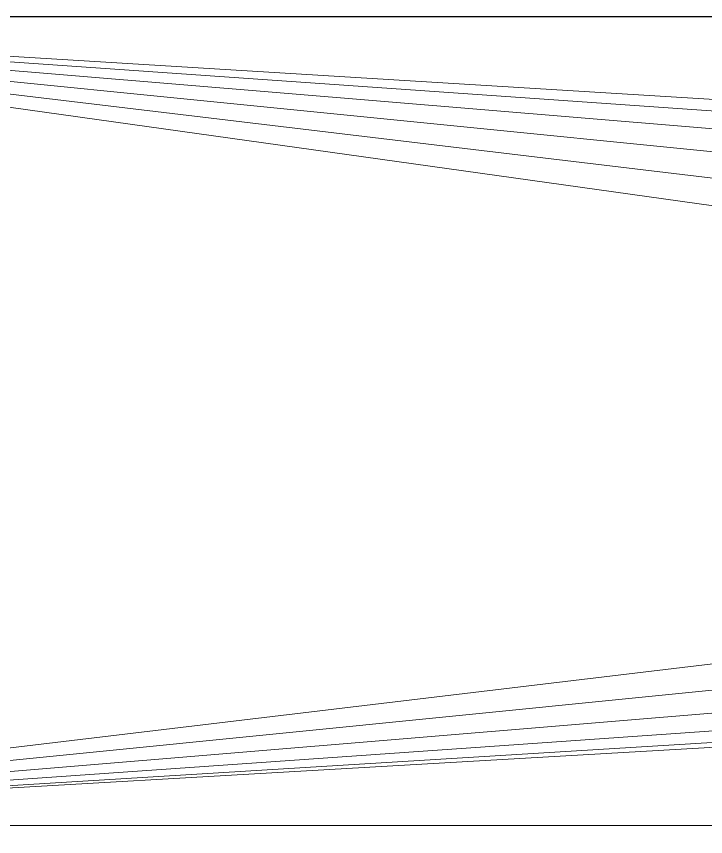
# Model space of a CAD drawing. Extents: x -75 to 1905, y -1183 to 75.
# Drawn here: x 1181.3 to 1242.7, y -78 to -5 of the extents above; entities that cross this region are included whole.
import ezdxf

# ---------------------------------------------------------------- set-up
doc = ezdxf.new("R2010")
doc.units = 0
doc.layers.add('IQ_200_2D', color=1, linetype='Continuous')
doc.layers.add('IQ_200_3D', color=1, linetype='Continuous')

# ---------------------------------------------------------------- blocks, each defined once
blk = doc.blocks.new('NMPWDRE5_INT')
at = {"layer": 'IQ_200_2D'}
blk.add_line((0, -5), (560, -5), dxfattribs=at)
at = {"layer": 'IQ_200_3D', "lineweight": 9}
mesh = blk.add_polyface(dxfattribs=at)
corners = [(560, -737, 1493), (0, -737, 1493), (0, -5, 1493), (560, -5, 1493)]
mesh.append_faces([[corners[k] for k in face] for face in [(0, 1, 2, 3)]])
mesh = blk.add_polyface(dxfattribs=at)
corners = [(560, -5, 1493), (0, -5, 1493), (0, -5, 1785), (560, -5, 1785)]
mesh.append_faces([[corners[k] for k in face] for face in [(0, 1, 2, 3)]])
mesh = blk.add_polyface(dxfattribs=at)
corners = [(560, -5, 1785), (0, -5, 1785), (0, -737, 1785), (560, -737, 1785)]
mesh.append_faces([[corners[k] for k in face] for face in [(0, 1, 2, 3)]])
mesh = blk.add_polyface(dxfattribs=at)
corners = [(3, -5, 1493), (557, -5, 1493), (557, -5, 188), (3, -5, 188)]
mesh.append_faces([[corners[k] for k in face] for face in [(0, 1, 2, 3)]])
mesh = blk.add_polyface(dxfattribs=at)
corners = [(3, -737, 1493), (557, -737, 1493), (557, -5, 1493), (3, -5, 1493)]
mesh.append_faces([[corners[k] for k in face] for face in [(0, 1, 2, 3)]])
mesh = blk.add_polyface(dxfattribs=at)
corners = [(3, -77, 188), (3, -5, 188), (557, -5, 188), (557, -77, 188), (300, -41, 188), (299.319, -35.824, 188), (297.321, -31, 188), (294.142, -26.858, 188), (290, -23.679, 188), (285.176, -21.682, 188), (280, -21, 188), (274.824, -21.682, 188), (270, -23.679, 188), (265.858, -26.858, 188), (262.68, -31, 188), (260.681, -35.824, 188), (260, -41, 188), (260.681, -46.176, 188), (262.68, -51, 188), (265.858, -55.142, 188), (270, -58.321, 188), (274.824, -60.319, 188), (280, -61, 188), (285.176, -60.319, 188), (290, -58.321, 188), (294.142, -55.142, 188), (297.321, -51, 188), (299.319, -46.176, 188)]
mesh.append_faces([[corners[k] for k in face] for face in [(26, 3, 25), (18, 0, 17), (13, 1, 12)]], dxfattribs={"vtx0": -1, "vtx1": -1})
mesh.append_faces([[corners[k] for k in face] for face in [(3, 26, 27), (3, 27, 4), (2, 5, 6), (2, 9, 10), (0, 18, 19), (1, 13, 14)]], dxfattribs={"vtx0": -1, "vtx2": -1})
mesh.append_faces([[corners[k] for k in face] for face in [(24, 25, 3), (23, 24, 3), (6, 7, 2), (8, 9, 2), (7, 8, 2), (20, 21, 0), (19, 20, 0), (21, 22, 0), (11, 12, 1), (14, 15, 1), (15, 16, 1)]], dxfattribs={"vtx1": -1, "vtx2": -1})
mesh.append_faces([[corners[k] for k in face] for face in [(22, 23, 3, 0), (4, 5, 2, 3), (16, 17, 0, 1), (10, 11, 1, 2)]], dxfattribs={"vtx1": -1, "vtx3": -1})
mesh = blk.add_polyface(dxfattribs=at)
corners = [(3, -77, 150), (557, -77, 150), (557, -737, 150), (3, -737, 150)]
mesh.append_faces([[corners[k] for k in face] for face in [(0, 1, 2, 3)]])
mesh = blk.add_polyface(dxfattribs=at)
corners = [(3, -77, 188), (557, -77, 188), (557, -77, 150), (3, -77, 150)]
mesh.append_faces([[corners[k] for k in face] for face in [(0, 1, 2, 3)]])

msp = doc.modelspace()

# ---------------------------------------------------------------- block references
msp.add_blockref('NMPWDRE5_INT', (1120, 0))

doc.saveas('drawing.dxf')
